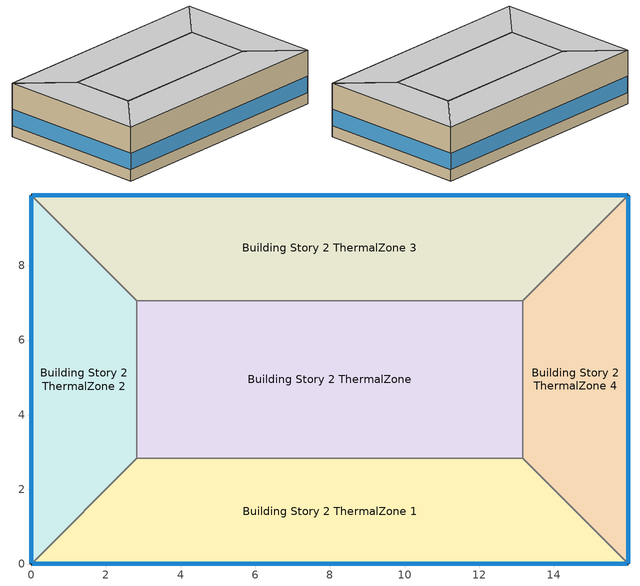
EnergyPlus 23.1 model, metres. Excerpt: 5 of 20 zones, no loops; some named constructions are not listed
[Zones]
Building Story 2 ThermalZone
 floor adiabatic (Typical Interior Floor): 13.16,2.83 2.83,2.83 2.83,7.06 13.16,7.06 z3.6
 wall adiabatic (Typical Interior Wall): 2.83,2.83 13.16,2.83 13.16,7.06 2.83,7.06 2.83,2.83 z3.6:7.2
 ceiling adiabatic (Typical Interior Ceiling): 13.16,7.06 2.83,7.06 2.83,2.83 13.16,2.83 z7.2
Building Story 2 ThermalZone 1
 floor adiabatic (Typical Interior Ceiling): 15.99,0 0,0 2.83,2.83 13.16,2.83 z3.6
 wall outside (Typical Insulated Steel Framed Exterior Wall R-12.99): 0,0 15.99,0 z3.6:7.2
 wall adiabatic (Typical Interior Wall): 15.99,0 13.16,2.83 2.83,2.83 0,0 z3.6:7.2
 window (U 0.55 SHGC 0.25): 0.03,0 15.97,0 z4.36:5.45
 ceiling adiabatic (Typical Interior Ceiling): 13.16,2.83 2.83,2.83 0,0 15.99,0 z7.2
Building Story 2 ThermalZone 2
 floor adiabatic (Typical Interior Ceiling): 0,0 0,9.88 2.83,7.06 2.83,2.83 z3.6
 wall outside (Typical Insulated Steel Framed Exterior Wall R-12.99): 0,9.88 0,0 z3.6:7.2
 wall adiabatic (Typical Interior Wall): 0,0 2.83,2.83 2.83,7.06 0,9.88 z3.6:7.2
 window (U 0.55 SHGC 0.25): 0,9.86 0,0.03 z4.36:5.45
 ceiling adiabatic (Typical Interior Ceiling): 2.83,2.83 2.83,7.06 0,9.88 0,0 z7.2
Building Story 2 ThermalZone 3
 floor adiabatic (Typical Interior Ceiling): 0,9.88 15.99,9.88 13.16,7.06 2.83,7.06 z3.6
 wall outside (Typical Insulated Steel Framed Exterior Wall R-12.99): 15.99,9.88 0,9.88 z3.6:7.2
 wall adiabatic (Typical Interior Wall): 0,9.88 2.83,7.06 13.16,7.06 15.99,9.88 z3.6:7.2
 window (U 0.55 SHGC 0.25): 15.97,9.88 0.03,9.88 z4.36:5.45
 ceiling adiabatic (Typical Interior Ceiling): 2.83,7.06 13.16,7.06 15.99,9.88 0,9.88 z7.2
Building Story 2 ThermalZone 4
 floor adiabatic (Typical Interior Ceiling): 15.99,9.88 15.99,0 13.16,2.83 13.16,7.06 z3.6
 wall outside (Typical Insulated Steel Framed Exterior Wall R-12.99): 15.99,0 15.99,9.88 z3.6:7.2
 wall adiabatic (Typical Interior Wall): 15.99,9.88 13.16,7.06 13.16,2.83 15.99,0 z3.6:7.2
 window (U 0.55 SHGC 0.25): 15.99,0.03 15.99,9.86 z4.36:5.45
 ceiling adiabatic (Typical Interior Ceiling): 13.16,7.06 13.16,2.83 15.99,0 15.99,9.88 z7.2
[Schedule:Day:Interval]
SchoolSecondary BLDG_LIGHT_SCH_2013 Wkdy Day; SchoolSecondary BLDG_LIGHT_SCH_2013 Wkdy Day 2; SchoolSecondary BLDG_LIGHT_MECHANICAL_SCH_2013 Wkdy Day; SchoolSecondary BLDG_LIGHT_MECHANICAL_SCH_2013 Wkdy Day 2: No, 07:00, 0.1773, 21:00, 0.9, 24:00, 0.1773
SchoolSecondary BLDG_LIGHT_SCH_2013 Wknd Day; SchoolSecondary BLDG_LIGHT_SCH_2013 Wknd Day 1; SchoolSecondary BLDG_LIGHT_SCH_2013 Default; SchoolSecondary BLDG_LIGHT_CLASSROOM_SCH_2013 Wknd Day; SchoolSecondary BLDG_LIGHT_CLASSROOM_SCH_2013 Wknd Day 1; SchoolSecondary BLDG_LIGHT_CLASSROOM_SCH_2013 Default; SchoolSecondary BLDG_LIGHT_GYM_SCH_2013 Wknd Day; SchoolSecondary BLDG_LIGHT_GYM_SCH_2013 Wknd Day 1; SchoolSecondary BLDG_LIGHT_GYM_SCH_2013 Default; SchoolSecondary BLDG_LIGHT_LIBRARY_SCH_2013 Wknd Day; SchoolSecondary BLDG_LIGHT_LIBRARY_SCH_2013 Wknd Day 1; SchoolSecondary BLDG_LIGHT_LIBRARY_SCH_2013 Default; SchoolSecondary BLDG_LIGHT_LOBBYFLR1_SCH_2013 Wknd Day; SchoolSecondary BLDG_LIGHT_LOBBYFLR1_SCH_2013 Wknd Day 1; SchoolSecondary BLDG_LIGHT_LOBBYFLR1_SCH_2013 Default; SchoolSecondary BLDG_LIGHT_MECHANICAL_SCH_2013 Wknd Day; SchoolSecondary BLDG_LIGHT_MECHANICAL_SCH_2013 Wknd Day 1; SchoolSecondary BLDG_LIGHT_MECHANICAL_SCH_2013 Default; SchoolSecondary BLDG_LIGHT_OFFICE_SCH_2013 Wknd Day; SchoolSecondary BLDG_LIGHT_OFFICE_SCH_2013 Wknd Day 1; SchoolSecondary BLDG_LIGHT_OFFICE_SCH_2013 Default; SchoolSecondary BLDG_LIGHT_BATH_SCH_2013 Wknd Day; SchoolSecondary BLDG_LIGHT_BATH_SCH_2013 Wknd Day 1; SchoolSecondary BLDG_LIGHT_BATH_SCH_2013 Default; SchoolSecondary BLDG_LIGHT_CORRIDOR_SCH_2013 Wknd Day; SchoolSecondary BLDG_LIGHT_CORRIDOR_SCH_2013 Wknd Day 1; SchoolSecondary BLDG_LIGHT_CORRIDOR_SCH_2013 Default: No, 24:00, 0.1773
SchoolSecondary BLDG_LIGHT_SCH_2013 Wkdy Day 1; SchoolSecondary BLDG_LIGHT_MECHANICAL_SCH_2013 Wkdy Day 1: No, 08:00, 0.1773, 20:00, 0.5, 24:00, 0.1773
SchoolSecondary BLDG_LIGHT_SCH_2013 Summer Design Day; SchoolSecondary BLDG_LIGHT_CLASSROOM_SCH_2013 Summer Design Day; SchoolSecondary BLDG_LIGHT_GYM_SCH_2013 Summer Design Day; SchoolSecondary BLDG_LIGHT_LIBRARY_SCH_2013 Summer Design Day; SchoolSecondary BLDG_LIGHT_LOBBYFLR1_SCH_2013 Summer Design Day; SchoolSecondary BLDG_LIGHT_MECHANICAL_SCH_2013 Summer Design Day; SchoolSecondary BLDG_LIGHT_OFFICE_SCH_2013 Summer Design Day; SchoolSecondary BLDG_LIGHT_BATH_SCH_2013 Summer Design Day; Clothing Schedule Default Winter Clothes; 19 space(s) Occ Sch Summer Design Day 3; 19 space(s) Occ Sch Winter Design Day 3; 19 space(s) Occ Sch Summer Design Day 1; 19 space(s) Occ Sch Winter Design Day 1; 19 space(s) Occ Sch Summer Design Day 2; 19 space(s) Occ Sch Winter Design Day 2; SchoolSecondary BLDG_LIGHT_CORRIDOR_SCH_2013 Summer Design Day; OfficeMedium BLDG_LIGHT_SCH_2013 Summer Design Day; OfficeMedium BLDG_EQUIP_SCH_2013 Summer Design Day: No, 24:00, 1
SchoolSecondary BLDG_LIGHT_SCH_2013 Winter Design Day; SchoolSecondary BLDG_LIGHT_CLASSROOM_SCH_2013 Winter Design Day; SchoolSecondary BLDG_LIGHT_GYM_SCH_2013 Winter Design Day; SchoolSecondary BLDG_LIGHT_LIBRARY_SCH_2013 Winter Design Day; SchoolSecondary BLDG_LIGHT_LOBBYFLR1_SCH_2013 Winter Design Day; SchoolSecondary BLDG_LIGHT_MECHANICAL_SCH_2013 Winter Design Day; SchoolSecondary BLDG_LIGHT_OFFICE_SCH_2013 Winter Design Day; SchoolSecondary BLDG_LIGHT_BATH_SCH_2013 Winter Design Day; SchoolSecondary BLDG_OCC_SCH_Auditorium Wknd Day; SchoolSecondary BLDG_OCC_SCH_Auditorium Wknd Day 1; SchoolSecondary BLDG_OCC_SCH_Auditorium Default; SchoolSecondary BLDG_OCC_SCH_Auditorium Winter Design Day; Work Efficiency Schedule Default; SchoolSecondary BLDG_OCC_SCH_Cafeteria Wknd Day; SchoolSecondary BLDG_OCC_SCH_Cafeteria Wknd Day 1; SchoolSecondary BLDG_OCC_SCH_Cafeteria Default; SchoolSecondary BLDG_OCC_SCH_Cafeteria Winter Design Day; SchoolSecondary BLDG_OCC_SCH_Extend Wknd Day; SchoolSecondary BLDG_OCC_SCH_Extend Wknd Day 1; SchoolSecondary BLDG_OCC_SCH_Extend Default; SchoolSecondary BLDG_OCC_SCH_Extend Winter Design Day; SchoolSecondary BLDG_OCC_SCH_Gym Wknd Day; SchoolSecondary BLDG_OCC_SCH_Gym Wknd Day 1; SchoolSecondary BLDG_OCC_SCH_Gym Default; SchoolSecondary BLDG_OCC_SCH_Gym Winter Design Day; SchoolSecondary BLDG_OCC_SCH Wknd Day; SchoolSecondary BLDG_OCC_SCH Wknd Day 1; SchoolSecondary BLDG_OCC_SCH Default; SchoolSecondary BLDG_OCC_SCH Winter Design Day; SchoolSecondary BLDG_OCC_SCH_Offices Wknd Day; SchoolSecondary BLDG_OCC_SCH_Offices Wknd Day 1; SchoolSecondary BLDG_OCC_SCH_Offices Default; SchoolSecondary BLDG_OCC_SCH_Offices Winter Design Day; SchoolSecondary BLDG_LIGHT_CORRIDOR_SCH_2013 Winter Design Day; Schedule Day 5; OfficeMedium BLDG_LIGHT_SCH_2013 Winter Design Day; OfficeMedium BLDG_OCC_SCH Winter Design Day; Schedule Day 8; OfficeMedium BLDG_EQUIP_SCH_2013 Winter Design Day: No, 24:00, 0
SchoolSecondary BLDG_LIGHT_CLASSROOM_SCH_2013 Wkdy Day; SchoolSecondary BLDG_LIGHT_CLASSROOM_SCH_2013 Wkdy Day 2: No, 07:00, 0.1773, 08:00, 0.9, 21:00, 0.598291, 24:00, 0.1773
SchoolSecondary BLDG_LIGHT_CLASSROOM_SCH_2013 Wkdy Day 1: No, 08:00, 0.1773, 20:00, 0.332384, 21:00, 0.117863, 24:00, 0.1773
SchoolSecondary BLDG_LIGHT_GYM_SCH_2013 Wkdy Day; SchoolSecondary BLDG_LIGHT_GYM_SCH_2013 Wkdy Day 2: No, 07:00, 0.1773, 08:00, 0.9, 21:00, 0.88182, 24:00, 0.1773
SchoolSecondary BLDG_LIGHT_GYM_SCH_2013 Wkdy Day 1: No, 08:00, 0.1773, 20:00, 0.4899, 21:00, 0.173719, 24:00, 0.1773
SchoolSecondary BLDG_LIGHT_LIBRARY_SCH_2013 Wkdy Day; SchoolSecondary BLDG_LIGHT_LIBRARY_SCH_2013 Wkdy Day 2: No, 07:00, 0.1773, 08:00, 0.9, 21:00, 0.8325, 24:00, 0.1773
SchoolSecondary BLDG_LIGHT_LIBRARY_SCH_2013 Wkdy Day 1: No, 08:00, 0.1773, 20:00, 0.4625, 21:00, 0.164002, 24:00, 0.1773
SchoolSecondary BLDG_LIGHT_LOBBYFLR1_SCH_2013 Wkdy Day; SchoolSecondary BLDG_LIGHT_LOBBYFLR1_SCH_2013 Wkdy Day 2: No, 07:00, 0.1773, 08:00, 0.9, 21:00, 0.855, 24:00, 0.1773
SchoolSecondary BLDG_LIGHT_LOBBYFLR1_SCH_2013 Wkdy Day 1: No, 08:00, 0.1773, 20:00, 0.475, 21:00, 0.168435, 24:00, 0.1773
SchoolSecondary BLDG_LIGHT_OFFICE_SCH_2013 Wkdy Day; SchoolSecondary BLDG_LIGHT_OFFICE_SCH_2013 Wkdy Day 2: No, 07:00, 0.1773, 08:00, 0.9, 21:00, 0.747958, 24:00, 0.1773
SchoolSecondary BLDG_LIGHT_OFFICE_SCH_2013 Wkdy Day 1: No, 08:00, 0.1773, 20:00, 0.415533, 21:00, 0.147348, 24:00, 0.1773
SchoolSecondary BLDG_LIGHT_BATH_SCH_2013 Wkdy Day; SchoolSecondary BLDG_LIGHT_BATH_SCH_2013 Wkdy Day 2: No, 07:00, 0.1773, 08:00, 0.9, 21:00, 0.594, 24:00, 0.1773
SchoolSecondary BLDG_LIGHT_BATH_SCH_2013 Wkdy Day 1: No, 08:00, 0.1773, 20:00, 0.33, 21:00, 0.117018, 24:00, 0.1773
SchoolSecondary BLDG_OCC_SCH_Auditorium Wkdy|SmrDsn Day; SchoolSecondary BLDG_OCC_SCH_Auditorium Wkdy|SmrDsn Day 2; SchoolSecondary BLDG_OCC_SCH_Auditorium Summer Design Day: No, 08:00, 0, 15:00, 0.25, 20:00, 0.95, 24:00, 0
SchoolSecondary BLDG_OCC_SCH_Auditorium Wkdy|SmrDsn Day 1: No, 08:00, 0, 17:00, 0.15, 19:00, 0.35, 24:00, 0
SchoolSecondary ACTIVITY_SCH Default; SchoolSecondary ACTIVITY_SCH Summer Design Day; SchoolSecondary ACTIVITY_SCH Winter Design Day; OfficeMedium ACTIVITY_SCH Default; OfficeMedium ACTIVITY_SCH Summer Design Day; OfficeMedium ACTIVITY_SCH Winter Design Day: No, 24:00, 120
Air Velocity Schedule Default: No, 24:00, 0.2
SchoolSecondary BLDG_OCC_SCH_Cafeteria Wkdy|SmrDsn Day; SchoolSecondary BLDG_OCC_SCH_Cafeteria Wkdy|SmrDsn Day 2; SchoolSecondary BLDG_OCC_SCH_Cafeteria Summer Design Day: No, 09:00, 0, 15:00, 0.95, 20:00, 0.35, 24:00, 0
SchoolSecondary BLDG_OCC_SCH_Cafeteria Wkdy|SmrDsn Day 1: No, 09:00, 0, 17:00, 0.15, 19:00, 0.35, 24:00, 0
SchoolSecondary BLDG_OCC_SCH_Extend Wkdy|SmrDsn Day; SchoolSecondary BLDG_OCC_SCH_Extend Wkdy|SmrDsn Day 2; SchoolSecondary BLDG_OCC_SCH_Extend Summer Design Day: No, 08:00, 0, 21:00, 0.95, 24:00, 0
SchoolSecondary BLDG_OCC_SCH_Extend Wkdy|SmrDsn Day 1: No, 08:00, 0, 21:00, 0.5, 24:00, 0
SchoolSecondary BLDG_OCC_SCH_Gym Wkdy|SmrDsn Day; SchoolSecondary BLDG_OCC_SCH_Gym Wkdy|SmrDsn Day 2; SchoolSecondary BLDG_OCC_SCH_Gym Summer Design Day: No, 08:00, 0, 16:00, 0.35, 21:00, 0.95, 24:00, 0
SchoolSecondary BLDG_OCC_SCH_Gym Wkdy|SmrDsn Day 1: No, 08:00, 0, 21:00, 0.35, 24:00, 0
SchoolSecondary BLDG_OCC_SCH Wkdy|SmrDsn Day; SchoolSecondary BLDG_OCC_SCH Wkdy|SmrDsn Day 2; SchoolSecondary BLDG_OCC_SCH Summer Design Day: No, 08:00, 0, 16:00, 0.95, 21:00, 0.15, 24:00, 0
SchoolSecondary BLDG_OCC_SCH Wkdy|SmrDsn Day 1: No, 08:00, 0, 21:00, 0.15, 24:00, 0
SchoolSecondary BLDG_OCC_SCH_Offices Wkdy|SmrDsn Day; SchoolSecondary BLDG_OCC_SCH_Offices Wkdy|SmrDsn Day 2; SchoolSecondary BLDG_OCC_SCH_Offices Summer Design Day: No, 08:00, 0, 17:00, 0.95, 21:00, 0.15, 24:00, 0
SchoolSecondary BLDG_OCC_SCH_Offices Wkdy|SmrDsn Day 1: No, 08:00, 0, 17:00, 0.5, 21:00, 0.15, 24:00, 0
19 space(s) Occ Sch Thursday 19; 19 space(s) Occ Sch Friday 19; 19 space(s) Occ Sch Default 3; 19 space(s) Occ Sch Tuesday 19; 19 space(s) Occ Sch Wednesday 19; 19 space(s) Occ Sch Tuesday 18; 19 space(s) Occ Sch Wednesday 18; 19 space(s) Occ Sch Thursday 18; 19 space(s) Occ Sch Friday 18; 19 space(s) Occ Sch Monday 16; 19 space(s) Occ Sch Tuesday 16; 19 space(s) Occ Sch Wednesday 16; 19 space(s) Occ Sch Thursday 16; 19 space(s) Occ Sch Friday 16; 19 space(s) Occ Sch Monday 14; 19 space(s) Occ Sch Wednesday 15; 19 space(s) Occ Sch Thursday 15; 19 space(s) Occ Sch Friday 15; 19 space(s) Occ Sch Monday 13; 19 space(s) Occ Sch Tuesday 15; 19 space(s) Occ Sch Thursday 14; 19 space(s) Occ Sch Friday 14; 19 space(s) Occ Sch Default 2; 19 space(s) Occ Sch Tuesday 14; 19 space(s) Occ Sch Wednesday 14; 19 space(s) Occ Sch Tuesday 13; 19 space(s) Occ Sch Wednesday 13; 19 space(s) Occ Sch Thursday 13; 19 space(s) Occ Sch Friday 13; 19 space(s) Occ Sch Monday 12; 19 space(s) Occ Sch Tuesday 11; 19 space(s) Occ Sch Wednesday 11; 19 space(s) Occ Sch Thursday 11; 19 space(s) Occ Sch Friday 11; 19 space(s) Occ Sch Monday 10; 19 space(s) Occ Sch Wednesday 10; 19 space(s) Occ Sch Thursday 10; 19 space(s) Occ Sch Friday 10; 19 space(s) Occ Sch Monday 9; 19 space(s) Occ Sch Tuesday 10: No, 05:00, 0, 06:00, 1, 07:00, 1, 08:00, 1, 09:00, 1, 11:00, 0, 13:00, 1, 14:00, 0, 15:00, 1, 16:00, 1, 17:00, 1, 18:00, 1, 19:00, 0, 20:00, 1, 21:00, 1, 22:00, 1, 24:00, 0
19 space(s) Occ Sch Saturday 3; 19 space(s) Occ Sch Saturday 2: No, 05:00, 0, 06:00, 1, 07:00, 0, 08:00, 1, 11:00, 0, 12:00, 1, 16:00, 0, 17:00, 1, 18:00, 0, 19:00, 1, 24:00, 0
19 space(s) Occ Sch Sunday 3; 19 space(s) Occ Sch Sunday 2: No, 05:00, 0, 06:00, 1, 17:00, 0, 18:00, 1, 24:00, 0
19 space(s) Occ Sch Wednesday 17; 19 space(s) Occ Sch Thursday 17; 19 space(s) Occ Sch Friday 17; 19 space(s) Occ Sch Monday 15; 19 space(s) Occ Sch Tuesday 17; 19 space(s) Occ Sch Wednesday 12; 19 space(s) Occ Sch Thursday 12; 19 space(s) Occ Sch Friday 12; 19 space(s) Occ Sch Monday 11; 19 space(s) Occ Sch Tuesday 12: No, 05:00, 0, 06:00, 1, 07:00, 1, 08:00, 1, 09:00, 1, 11:00, 0, 13:00, 1, 16:00, 0, 17:00, 1, 18:00, 1, 19:00, 1, 20:00, 0, 21:00, 1, 22:00, 1, 24:00, 0
19 space(s) Occ Sch Thursday 9; 19 space(s) Occ Sch Friday 9; 19 space(s) Occ Sch Default 1; 19 space(s) Occ Sch Tuesday 9; 19 space(s) Occ Sch Wednesday 9; 19 space(s) Occ Sch Wednesday 5; 19 space(s) Occ Sch Thursday 5; 19 space(s) Occ Sch Friday 5; 19 space(s) Occ Sch Monday 5; 19 space(s) Occ Sch Tuesday 5: No, 05:00, 0, 06:00, 0.00136476, 07:00, 0.00150124, 08:00, 0.0790197, 09:00, 0.0128288, 11:00, 0, 13:00, 0.00641438, 14:00, 0, 15:00, 0.01433, 16:00, 0.0255211, 17:00, 0.0100992, 18:00, 0.002866, 19:00, 0, 20:00, 0.0350744, 21:00, 0.0341191, 22:00, 0.000682381, 24:00, 0
19 space(s) Occ Sch Saturday 1: No, 05:00, 0, 06:00, 0.00136476, 07:00, 0, 08:00, 0.002866, 11:00, 0, 12:00, 0.002866, 16:00, 0, 17:00, 0.000682381, 18:00, 0, 19:00, 0.000682381, 24:00, 0
19 space(s) Occ Sch Sunday 1: No, 05:00, 0, 06:00, 0.000682381, 17:00, 0, 18:00, 0.000682381, 24:00, 0
19 space(s) Occ Sch Tuesday 8; 19 space(s) Occ Sch Wednesday 8; 19 space(s) Occ Sch Thursday 8; 19 space(s) Occ Sch Friday 8; 19 space(s) Occ Sch Monday 8; 19 space(s) Occ Sch Tuesday 6; 19 space(s) Occ Sch Wednesday 6; 19 space(s) Occ Sch Thursday 6; 19 space(s) Occ Sch Friday 6; 19 space(s) Occ Sch Monday 6: No, 05:00, 0, 06:00, 0.00136476, 07:00, 0.00150124, 08:00, 0.0409429, 09:00, 0.0128288, 11:00, 0, 13:00, 0.00641438, 14:00, 0, 15:00, 0.01433, 16:00, 0.0125558, 17:00, 0.0100992, 18:00, 0.002866, 19:00, 0, 20:00, 0.0350744, 21:00, 0.0341191, 22:00, 0.000682381, 24:00, 0
19 space(s) Occ Sch Wednesday 7; 19 space(s) Occ Sch Thursday 7; 19 space(s) Occ Sch Friday 7; 19 space(s) Occ Sch Monday 7; 19 space(s) Occ Sch Tuesday 7: No, 05:00, 0, 06:00, 0.00136476, 07:00, 0.00150124, 08:00, 0.0339826, 09:00, 0.00204714, 11:00, 0, 13:00, 0.00641438, 16:00, 0, 17:00, 0.000545905, 18:00, 0.00272953, 19:00, 0.0159677, 20:00, 0, 21:00, 0.0182878, 22:00, 0.000682381, 24:00, 0
SchoolSecondary BLDG_EQUIP_SCH_2013 Wkdy Day; SchoolSecondary BLDG_EQUIP_SCH_2013 Wkdy Day 2: No, 08:00, 0.295624, 17:00, 0.90367, 21:00, 0.332931, 24:00, 0.295624
SchoolSecondary BLDG_EQUIP_SCH_2013 Default|Wknd Day; SchoolSecondary BLDG_EQUIP_SCH_2013 Default|Wknd Day 2; SchoolSecondary BLDG_EQUIP_SCH_2013 Default: No, 24:00, 0.295624
SchoolSecondary BLDG_EQUIP_SCH_2013 Wkdy Day 1: No, 08:00, 0.21116, 17:00, 0.475616, 21:00, 0.237808, 24:00, 0.21116
SchoolSecondary BLDG_EQUIP_SCH_2013 Default|Wknd Day 1: No, 24:00, 0.21116
SchoolSecondary BLDG_EQUIP_SCH_2013 Summer Design Day: No, 08:00, 0.35, 17:00, 0.95, 24:00, 0.35
SchoolSecondary BLDG_EQUIP_SCH_2013 Winter Design Day 2: No, 24:00, 0.35
SchoolSecondary KITCHEN_ELEC_EQUIP_SCH Wkdy Day; SchoolSecondary KITCHEN_ELEC_EQUIP_SCH Wkdy Day 1; SchoolSecondary KITCHEN_ELEC_EQUIP_SCH Wkdy Day 2; SchoolSecondary KITCHEN_ELEC_EQUIP_SCH Summer Design Day: No, 08:00, 0.1, 10:00, 0.15, 13:00, 0.25, 15:00, 0.15, 24:00, 0.1
SchoolSecondary KITCHEN_ELEC_EQUIP_SCH Wknd Day; SchoolSecondary KITCHEN_ELEC_EQUIP_SCH Wknd Day 1; SchoolSecondary KITCHEN_ELEC_EQUIP_SCH Default; SchoolSecondary KITCHEN_ELEC_EQUIP_SCH Winter Design Day: No, 24:00, 0.1
SchoolSecondary KITCHEN_GAS_EQUIP_SCH Wkdy|SmrDsn Day; SchoolSecondary KITCHEN_GAS_EQUIP_SCH Wkdy|SmrDsn Day 1; SchoolSecondary KITCHEN_GAS_EQUIP_SCH Wkdy|SmrDsn Day 2; SchoolSecondary KITCHEN_GAS_EQUIP_SCH Summer Design Day: No, 08:00, 0.02, 10:00, 0.15, 13:00, 0.2, 15:00, 0.1, 24:00, 0.02
SchoolSecondary KITCHEN_GAS_EQUIP_SCH Wknd Day; SchoolSecondary KITCHEN_GAS_EQUIP_SCH Wknd Day 1; SchoolSecondary KITCHEN_GAS_EQUIP_SCH Default; SchoolSecondary KITCHEN_GAS_EQUIP_SCH Winter Design Day: No, 24:00, 0.02
SchoolSecondary BLDG_LIGHT_CORRIDOR_SCH_2013 Wkdy Day; SchoolSecondary BLDG_LIGHT_CORRIDOR_SCH_2013 Wkdy Day 2: No, 07:00, 0.1773, 08:00, 0.9, 21:00, 0.551772, 24:00, 0.1773
SchoolSecondary BLDG_LIGHT_CORRIDOR_SCH_2013 Wkdy Day 1: No, 08:00, 0.1773, 20:00, 0.30654, 21:00, 0.108699, 24:00, 0.1773
OfficeMedium BLDG_LIGHT_SCH_2013 Wkdy Day: No, 05:00, 0.05, 06:00, 0.1, 07:00, 0.0862326, 08:00, 0.258698, 17:00, 0.776093, 18:00, 0.431163, 20:00, 0.258698, 22:00, 0.172465, 23:00, 0.0862326, 24:00, 0.0431163
OfficeMedium BLDG_LIGHT_SCH_2013 Sat Day: No, 06:00, 0.05, 08:00, 0.0862326, 12:00, 0.258698, 17:00, 0.129349, 19:00, 0.0431163, 24:00, 0.05
OfficeMedium BLDG_LIGHT_SCH_2013 Sun Day: No, 06:00, 0.05, 18:00, 0.0431163, 24:00, 0.05
OfficeMedium BLDG_OCC_SCH Wkdy Day: No, 06:00, 0, 07:00, 0.1, 08:00, 0.2, 12:00, 0.95, 13:00, 0.5, 17:00, 0.95, 18:00, 0.3, 22:00, 0.1, 24:00, 0.05
OfficeMedium BLDG_OCC_SCH Sat Day: No, 06:00, 0, 08:00, 0.1, 12:00, 0.3, 17:00, 0.1, 19:00, 0.05, 24:00, 0
OfficeMedium BLDG_OCC_SCH Default: No, 06:00, 0, 18:00, 0.05, 24:00, 0
OfficeMedium BLDG_OCC_SCH Summer Design Day: No, 06:00, 0, 22:00, 1, 24:00, 0.05
OfficeMedium BLDG_EQUIP_SCH_2013 Wkdy Day: No, 06:00, 0.307674, 08:00, 0.381235, 12:00, 0.857778, 13:00, 0.76247, 17:00, 0.857778, 18:00, 0.476543, 24:00, 0.381235
OfficeMedium BLDG_EQUIP_SCH_2013 Sat Day: No, 06:00, 0.230755, 08:00, 0.381235, 12:00, 0.476543, 17:00, 0.33358, 19:00, 0.285926, 24:00, 0.230755
OfficeMedium BLDG_EQUIP_SCH_2013 Sun Day: No, 06:00, 0.230755, 18:00, 0.288107, 24:00, 0.230755
Schedule Day 80: No, 06:00, 0, 24:00, 1
Schedule Day 81: No, 06:00, 0.7, 24:00, 1
[Schedule:Week:Daily]
SchoolSecondary BLDG_LIGHT_SCH_2013 Week Rule - Jan1-Jan3: SchoolSecondary BLDG_LIGHT_SCH_2013 Wkdy Day, SchoolSecondary BLDG_LIGHT_SCH_2013 Wkdy Day, SchoolSecondary BLDG_LIGHT_SCH_2013 Wkdy Day, SchoolSecondary BLDG_LIGHT_SCH_2013 Wkdy Day, SchoolSecondary BLDG_LIGHT_SCH_2013 Wkdy Day, SchoolSecondary BLDG_LIGHT_SCH_2013 Wkdy Day, SchoolSecondary BLDG_LIGHT_SCH_2013 Wknd Day, SchoolSecondary BLDG_LIGHT_SCH_2013 Default, SchoolSecondary BLDG_LIGHT_SCH_2013 Summer Design Day, SchoolSecondary BLDG_LIGHT_SCH_2013 Winter Design Day, SchoolSecondary BLDG_LIGHT_SCH_2013 Default, SchoolSecondary BLDG_LIGHT_SCH_2013 Default
SchoolSecondary BLDG_LIGHT_SCH_2013 Week Rule - Jan4-Jun27: SchoolSecondary BLDG_LIGHT_SCH_2013 Wknd Day, SchoolSecondary BLDG_LIGHT_SCH_2013 Wkdy Day, SchoolSecondary BLDG_LIGHT_SCH_2013 Wkdy Day, SchoolSecondary BLDG_LIGHT_SCH_2013 Wkdy Day, SchoolSecondary BLDG_LIGHT_SCH_2013 Wkdy Day, SchoolSecondary BLDG_LIGHT_SCH_2013 Wkdy Day, SchoolSecondary BLDG_LIGHT_SCH_2013 Wknd Day, SchoolSecondary BLDG_LIGHT_SCH_2013 Default, SchoolSecondary BLDG_LIGHT_SCH_2013 Summer Design Day, SchoolSecondary BLDG_LIGHT_SCH_2013 Winter Design Day, SchoolSecondary BLDG_LIGHT_SCH_2013 Default, SchoolSecondary BLDG_LIGHT_SCH_2013 Default
SchoolSecondary BLDG_LIGHT_SCH_2013 Week Rule - Jun28-Jul4: SchoolSecondary BLDG_LIGHT_SCH_2013 Wknd Day, SchoolSecondary BLDG_LIGHT_SCH_2013 Wkdy Day, SchoolSecondary BLDG_LIGHT_SCH_2013 Wkdy Day, SchoolSecondary BLDG_LIGHT_SCH_2013 Wkdy Day 1, SchoolSecondary BLDG_LIGHT_SCH_2013 Wkdy Day 1, SchoolSecondary BLDG_LIGHT_SCH_2013 Wkdy Day 1, SchoolSecondary BLDG_LIGHT_SCH_2013 Wknd Day 1, SchoolSecondary BLDG_LIGHT_SCH_2013 Default, SchoolSecondary BLDG_LIGHT_SCH_2013 Summer Design Day, SchoolSecondary BLDG_LIGHT_SCH_2013 Winter Design Day, SchoolSecondary BLDG_LIGHT_SCH_2013 Default, SchoolSecondary BLDG_LIGHT_SCH_2013 Default
SchoolSecondary BLDG_LIGHT_SCH_2013 Week Rule - Jul5-Aug29: SchoolSecondary BLDG_LIGHT_SCH_2013 Wknd Day 1, SchoolSecondary BLDG_LIGHT_SCH_2013 Wkdy Day 1, SchoolSecondary BLDG_LIGHT_SCH_2013 Wkdy Day 1, SchoolSecondary BLDG_LIGHT_SCH_2013 Wkdy Day 1, SchoolSecondary BLDG_LIGHT_SCH_2013 Wkdy Day 1, SchoolSecondary BLDG_LIGHT_SCH_2013 Wkdy Day 1, SchoolSecondary BLDG_LIGHT_SCH_2013 Wknd Day 1, SchoolSecondary BLDG_LIGHT_SCH_2013 Default, SchoolSecondary BLDG_LIGHT_SCH_2013 Summer Design Day, SchoolSecondary BLDG_LIGHT_SCH_2013 Winter Design Day, SchoolSecondary BLDG_LIGHT_SCH_2013 Default, SchoolSecondary BLDG_LIGHT_SCH_2013 Default
SchoolSecondary BLDG_LIGHT_SCH_2013 Week Rule - Aug30-Sep5: SchoolSecondary BLDG_LIGHT_SCH_2013 Wknd Day 1, SchoolSecondary BLDG_LIGHT_SCH_2013 Wkdy Day 1, SchoolSecondary BLDG_LIGHT_SCH_2013 Wkdy Day 2, SchoolSecondary BLDG_LIGHT_SCH_2013 Wkdy Day 2, SchoolSecondary BLDG_LIGHT_SCH_2013 Wkdy Day 2, SchoolSecondary BLDG_LIGHT_SCH_2013 Wkdy Day 2, SchoolSecondary BLDG_LIGHT_SCH_2013 Default, SchoolSecondary BLDG_LIGHT_SCH_2013 Default, SchoolSecondary BLDG_LIGHT_SCH_2013 Summer Design Day, SchoolSecondary BLDG_LIGHT_SCH_2013 Winter Design Day, SchoolSecondary BLDG_LIGHT_SCH_2013 Default, SchoolSecondary BLDG_LIGHT_SCH_2013 Default
SchoolSecondary BLDG_LIGHT_SCH_2013 Week Rule - Sep6-Dec31: SchoolSecondary BLDG_LIGHT_SCH_2013 Default, SchoolSecondary BLDG_LIGHT_SCH_2013 Wkdy Day 2, SchoolSecondary BLDG_LIGHT_SCH_2013 Wkdy Day 2, SchoolSecondary BLDG_LIGHT_SCH_2013 Wkdy Day 2, SchoolSecondary BLDG_LIGHT_SCH_2013 Wkdy Day 2, SchoolSecondary BLDG_LIGHT_SCH_2013 Wkdy Day 2, SchoolSecondary BLDG_LIGHT_SCH_2013 Default, SchoolSecondary BLDG_LIGHT_SCH_2013 Default, SchoolSecondary BLDG_LIGHT_SCH_2013 Summer Design Day, SchoolSecondary BLDG_LIGHT_SCH_2013 Winter Design Day, SchoolSecondary BLDG_LIGHT_SCH_2013 Default, SchoolSecondary BLDG_LIGHT_SCH_2013 Default
SchoolSecondary BLDG_LIGHT_CLASSROOM_SCH_2013 Week Rule - Jan1-Jan3: SchoolSecondary BLDG_LIGHT_CLASSROOM_SCH_2013 Wkdy Day, SchoolSecondary BLDG_LIGHT_CLASSROOM_SCH_2013 Wkdy Day, SchoolSecondary BLDG_LIGHT_CLASSROOM_SCH_2013 Wkdy Day, SchoolSecondary BLDG_LIGHT_CLASSROOM_SCH_2013 Wkdy Day, SchoolSecondary BLDG_LIGHT_CLASSROOM_SCH_2013 Wkdy Day, SchoolSecondary BLDG_LIGHT_CLASSROOM_SCH_2013 Wkdy Day, SchoolSecondary BLDG_LIGHT_CLASSROOM_SCH_2013 Wknd Day, SchoolSecondary BLDG_LIGHT_CLASSROOM_SCH_2013 Default, SchoolSecondary BLDG_LIGHT_CLASSROOM_SCH_2013 Summer Design Day, SchoolSecondary BLDG_LIGHT_CLASSROOM_SCH_2013 Winter Design Day, SchoolSecondary BLDG_LIGHT_CLASSROOM_SCH_2013 Default, SchoolSecondary BLDG_LIGHT_CLASSROOM_SCH_2013 Default
SchoolSecondary BLDG_LIGHT_CLASSROOM_SCH_2013 Week Rule - Jan4-Jun27: SchoolSecondary BLDG_LIGHT_CLASSROOM_SCH_2013 Wknd Day, SchoolSecondary BLDG_LIGHT_CLASSROOM_SCH_2013 Wkdy Day, SchoolSecondary BLDG_LIGHT_CLASSROOM_SCH_2013 Wkdy Day, SchoolSecondary BLDG_LIGHT_CLASSROOM_SCH_2013 Wkdy Day, SchoolSecondary BLDG_LIGHT_CLASSROOM_SCH_2013 Wkdy Day, SchoolSecondary BLDG_LIGHT_CLASSROOM_SCH_2013 Wkdy Day, SchoolSecondary BLDG_LIGHT_CLASSROOM_SCH_2013 Wknd Day, SchoolSecondary BLDG_LIGHT_CLASSROOM_SCH_2013 Default, SchoolSecondary BLDG_LIGHT_CLASSROOM_SCH_2013 Summer Design Day, SchoolSecondary BLDG_LIGHT_CLASSROOM_SCH_2013 Winter Design Day, SchoolSecondary BLDG_LIGHT_CLASSROOM_SCH_2013 Default, SchoolSecondary BLDG_LIGHT_CLASSROOM_SCH_2013 Default
SchoolSecondary BLDG_LIGHT_CLASSROOM_SCH_2013 Week Rule - Jun28-Jul4: SchoolSecondary BLDG_LIGHT_CLASSROOM_SCH_2013 Wknd Day, SchoolSecondary BLDG_LIGHT_CLASSROOM_SCH_2013 Wkdy Day, SchoolSecondary BLDG_LIGHT_CLASSROOM_SCH_2013 Wkdy Day, SchoolSecondary BLDG_LIGHT_CLASSROOM_SCH_2013 Wkdy Day 1, SchoolSecondary BLDG_LIGHT_CLASSROOM_SCH_2013 Wkdy Day 1, SchoolSecondary BLDG_LIGHT_CLASSROOM_SCH_2013 Wkdy Day 1, SchoolSecondary BLDG_LIGHT_CLASSROOM_SCH_2013 Wknd Day 1, SchoolSecondary BLDG_LIGHT_CLASSROOM_SCH_2013 Default, SchoolSecondary BLDG_LIGHT_CLASSROOM_SCH_2013 Summer Design Day, SchoolSecondary BLDG_LIGHT_CLASSROOM_SCH_2013 Winter Design Day, SchoolSecondary BLDG_LIGHT_CLASSROOM_SCH_2013 Default, SchoolSecondary BLDG_LIGHT_CLASSROOM_SCH_2013 Default
SchoolSecondary BLDG_LIGHT_CLASSROOM_SCH_2013 Week Rule - Jul5-Aug29: SchoolSecondary BLDG_LIGHT_CLASSROOM_SCH_2013 Wknd Day 1, SchoolSecondary BLDG_LIGHT_CLASSROOM_SCH_2013 Wkdy Day 1, SchoolSecondary BLDG_LIGHT_CLASSROOM_SCH_2013 Wkdy Day 1, SchoolSecondary BLDG_LIGHT_CLASSROOM_SCH_2013 Wkdy Day 1, SchoolSecondary BLDG_LIGHT_CLASSROOM_SCH_2013 Wkdy Day 1, SchoolSecondary BLDG_LIGHT_CLASSROOM_SCH_2013 Wkdy Day 1, SchoolSecondary BLDG_LIGHT_CLASSROOM_SCH_2013 Wknd Day 1, SchoolSecondary BLDG_LIGHT_CLASSROOM_SCH_2013 Default, SchoolSecondary BLDG_LIGHT_CLASSROOM_SCH_2013 Summer Design Day, SchoolSecondary BLDG_LIGHT_CLASSROOM_SCH_2013 Winter Design Day, SchoolSecondary BLDG_LIGHT_CLASSROOM_SCH_2013 Default, SchoolSecondary BLDG_LIGHT_CLASSROOM_SCH_2013 Default
SchoolSecondary BLDG_LIGHT_CLASSROOM_SCH_2013 Week Rule - Aug30-Sep5: SchoolSecondary BLDG_LIGHT_CLASSROOM_SCH_2013 Wknd Day 1, SchoolSecondary BLDG_LIGHT_CLASSROOM_SCH_2013 Wkdy Day 1, SchoolSecondary BLDG_LIGHT_CLASSROOM_SCH_2013 Wkdy Day 2, SchoolSecondary BLDG_LIGHT_CLASSROOM_SCH_2013 Wkdy Day 2, SchoolSecondary BLDG_LIGHT_CLASSROOM_SCH_2013 Wkdy Day 2, SchoolSecondary BLDG_LIGHT_CLASSROOM_SCH_2013 Wkdy Day 2, SchoolSecondary BLDG_LIGHT_CLASSROOM_SCH_2013 Default, SchoolSecondary BLDG_LIGHT_CLASSROOM_SCH_2013 Default, SchoolSecondary BLDG_LIGHT_CLASSROOM_SCH_2013 Summer Design Day, SchoolSecondary BLDG_LIGHT_CLASSROOM_SCH_2013 Winter Design Day, SchoolSecondary BLDG_LIGHT_CLASSROOM_SCH_2013 Default, SchoolSecondary BLDG_LIGHT_CLASSROOM_SCH_2013 Default
SchoolSecondary BLDG_LIGHT_CLASSROOM_SCH_2013 Week Rule - Sep6-Dec31: SchoolSecondary BLDG_LIGHT_CLASSROOM_SCH_2013 Default, SchoolSecondary BLDG_LIGHT_CLASSROOM_SCH_2013 Wkdy Day 2, SchoolSecondary BLDG_LIGHT_CLASSROOM_SCH_2013 Wkdy Day 2, SchoolSecondary BLDG_LIGHT_CLASSROOM_SCH_2013 Wkdy Day 2, SchoolSecondary BLDG_LIGHT_CLASSROOM_SCH_2013 Wkdy Day 2, SchoolSecondary BLDG_LIGHT_CLASSROOM_SCH_2013 Wkdy Day 2, SchoolSecondary BLDG_LIGHT_CLASSROOM_SCH_2013 Default, SchoolSecondary BLDG_LIGHT_CLASSROOM_SCH_2013 Default, SchoolSecondary BLDG_LIGHT_CLASSROOM_SCH_2013 Summer Design Day, SchoolSecondary BLDG_LIGHT_CLASSROOM_SCH_2013 Winter Design Day, SchoolSecondary BLDG_LIGHT_CLASSROOM_SCH_2013 Default, SchoolSecondary BLDG_LIGHT_CLASSROOM_SCH_2013 Default
SchoolSecondary BLDG_LIGHT_GYM_SCH_2013 Week Rule - Jan1-Jan3: SchoolSecondary BLDG_LIGHT_GYM_SCH_2013 Wkdy Day, SchoolSecondary BLDG_LIGHT_GYM_SCH_2013 Wkdy Day, SchoolSecondary BLDG_LIGHT_GYM_SCH_2013 Wkdy Day, SchoolSecondary BLDG_LIGHT_GYM_SCH_2013 Wkdy Day, SchoolSecondary BLDG_LIGHT_GYM_SCH_2013 Wkdy Day, SchoolSecondary BLDG_LIGHT_GYM_SCH_2013 Wkdy Day, SchoolSecondary BLDG_LIGHT_GYM_SCH_2013 Wknd Day, SchoolSecondary BLDG_LIGHT_GYM_SCH_2013 Default, SchoolSecondary BLDG_LIGHT_GYM_SCH_2013 Summer Design Day, SchoolSecondary BLDG_LIGHT_GYM_SCH_2013 Winter Design Day, SchoolSecondary BLDG_LIGHT_GYM_SCH_2013 Default, SchoolSecondary BLDG_LIGHT_GYM_SCH_2013 Default
SchoolSecondary BLDG_LIGHT_GYM_SCH_2013 Week Rule - Jan4-Jun27: SchoolSecondary BLDG_LIGHT_GYM_SCH_2013 Wknd Day, SchoolSecondary BLDG_LIGHT_GYM_SCH_2013 Wkdy Day, SchoolSecondary BLDG_LIGHT_GYM_SCH_2013 Wkdy Day, SchoolSecondary BLDG_LIGHT_GYM_SCH_2013 Wkdy Day, SchoolSecondary BLDG_LIGHT_GYM_SCH_2013 Wkdy Day, SchoolSecondary BLDG_LIGHT_GYM_SCH_2013 Wkdy Day, SchoolSecondary BLDG_LIGHT_GYM_SCH_2013 Wknd Day, SchoolSecondary BLDG_LIGHT_GYM_SCH_2013 Default, SchoolSecondary BLDG_LIGHT_GYM_SCH_2013 Summer Design Day, SchoolSecondary BLDG_LIGHT_GYM_SCH_2013 Winter Design Day, SchoolSecondary BLDG_LIGHT_GYM_SCH_2013 Default, SchoolSecondary BLDG_LIGHT_GYM_SCH_2013 Default
SchoolSecondary BLDG_LIGHT_GYM_SCH_2013 Week Rule - Jun28-Jul4: SchoolSecondary BLDG_LIGHT_GYM_SCH_2013 Wknd Day, SchoolSecondary BLDG_LIGHT_GYM_SCH_2013 Wkdy Day, SchoolSecondary BLDG_LIGHT_GYM_SCH_2013 Wkdy Day, SchoolSecondary BLDG_LIGHT_GYM_SCH_2013 Wkdy Day 1, SchoolSecondary BLDG_LIGHT_GYM_SCH_2013 Wkdy Day 1, SchoolSecondary BLDG_LIGHT_GYM_SCH_2013 Wkdy Day 1, SchoolSecondary BLDG_LIGHT_GYM_SCH_2013 Wknd Day 1, SchoolSecondary BLDG_LIGHT_GYM_SCH_2013 Default, SchoolSecondary BLDG_LIGHT_GYM_SCH_2013 Summer Design Day, SchoolSecondary BLDG_LIGHT_GYM_SCH_2013 Winter Design Day, SchoolSecondary BLDG_LIGHT_GYM_SCH_2013 Default, SchoolSecondary BLDG_LIGHT_GYM_SCH_2013 Default
SchoolSecondary BLDG_LIGHT_GYM_SCH_2013 Week Rule - Jul5-Aug29: SchoolSecondary BLDG_LIGHT_GYM_SCH_2013 Wknd Day 1, SchoolSecondary BLDG_LIGHT_GYM_SCH_2013 Wkdy Day 1, SchoolSecondary BLDG_LIGHT_GYM_SCH_2013 Wkdy Day 1, SchoolSecondary BLDG_LIGHT_GYM_SCH_2013 Wkdy Day 1, SchoolSecondary BLDG_LIGHT_GYM_SCH_2013 Wkdy Day 1, SchoolSecondary BLDG_LIGHT_GYM_SCH_2013 Wkdy Day 1, SchoolSecondary BLDG_LIGHT_GYM_SCH_2013 Wknd Day 1, SchoolSecondary BLDG_LIGHT_GYM_SCH_2013 Default, SchoolSecondary BLDG_LIGHT_GYM_SCH_2013 Summer Design Day, SchoolSecondary BLDG_LIGHT_GYM_SCH_2013 Winter Design Day, SchoolSecondary BLDG_LIGHT_GYM_SCH_2013 Default, SchoolSecondary BLDG_LIGHT_GYM_SCH_2013 Default
SchoolSecondary BLDG_LIGHT_GYM_SCH_2013 Week Rule - Aug30-Sep5: SchoolSecondary BLDG_LIGHT_GYM_SCH_2013 Wknd Day 1, SchoolSecondary BLDG_LIGHT_GYM_SCH_2013 Wkdy Day 1, SchoolSecondary BLDG_LIGHT_GYM_SCH_2013 Wkdy Day 2, SchoolSecondary BLDG_LIGHT_GYM_SCH_2013 Wkdy Day 2, SchoolSecondary BLDG_LIGHT_GYM_SCH_2013 Wkdy Day 2, SchoolSecondary BLDG_LIGHT_GYM_SCH_2013 Wkdy Day 2, SchoolSecondary BLDG_LIGHT_GYM_SCH_2013 Default, SchoolSecondary BLDG_LIGHT_GYM_SCH_2013 Default, SchoolSecondary BLDG_LIGHT_GYM_SCH_2013 Summer Design Day, SchoolSecondary BLDG_LIGHT_GYM_SCH_2013 Winter Design Day, SchoolSecondary BLDG_LIGHT_GYM_SCH_2013 Default, SchoolSecondary BLDG_LIGHT_GYM_SCH_2013 Default
SchoolSecondary BLDG_LIGHT_GYM_SCH_2013 Week Rule - Sep6-Dec31: SchoolSecondary BLDG_LIGHT_GYM_SCH_2013 Default, SchoolSecondary BLDG_LIGHT_GYM_SCH_2013 Wkdy Day 2, SchoolSecondary BLDG_LIGHT_GYM_SCH_2013 Wkdy Day 2, SchoolSecondary BLDG_LIGHT_GYM_SCH_2013 Wkdy Day 2, SchoolSecondary BLDG_LIGHT_GYM_SCH_2013 Wkdy Day 2, SchoolSecondary BLDG_LIGHT_GYM_SCH_2013 Wkdy Day 2, SchoolSecondary BLDG_LIGHT_GYM_SCH_2013 Default, SchoolSecondary BLDG_LIGHT_GYM_SCH_2013 Default, SchoolSecondary BLDG_LIGHT_GYM_SCH_2013 Summer Design Day, SchoolSecondary BLDG_LIGHT_GYM_SCH_2013 Winter Design Day, SchoolSecondary BLDG_LIGHT_GYM_SCH_2013 Default, SchoolSecondary BLDG_LIGHT_GYM_SCH_2013 Default
SchoolSecondary BLDG_LIGHT_LIBRARY_SCH_2013 Week Rule - Jan1-Jan3: SchoolSecondary BLDG_LIGHT_LIBRARY_SCH_2013 Wkdy Day, SchoolSecondary BLDG_LIGHT_LIBRARY_SCH_2013 Wkdy Day, SchoolSecondary BLDG_LIGHT_LIBRARY_SCH_2013 Wkdy Day, SchoolSecondary BLDG_LIGHT_LIBRARY_SCH_2013 Wkdy Day, SchoolSecondary BLDG_LIGHT_LIBRARY_SCH_2013 Wkdy Day, SchoolSecondary BLDG_LIGHT_LIBRARY_SCH_2013 Wkdy Day, SchoolSecondary BLDG_LIGHT_LIBRARY_SCH_2013 Wknd Day, SchoolSecondary BLDG_LIGHT_LIBRARY_SCH_2013 Default, SchoolSecondary BLDG_LIGHT_LIBRARY_SCH_2013 Summer Design Day, SchoolSecondary BLDG_LIGHT_LIBRARY_SCH_2013 Winter Design Day, SchoolSecondary BLDG_LIGHT_LIBRARY_SCH_2013 Default, SchoolSecondary BLDG_LIGHT_LIBRARY_SCH_2013 Default
SchoolSecondary BLDG_LIGHT_LIBRARY_SCH_2013 Week Rule - Jan4-Jun27: SchoolSecondary BLDG_LIGHT_LIBRARY_SCH_2013 Wknd Day, SchoolSecondary BLDG_LIGHT_LIBRARY_SCH_2013 Wkdy Day, SchoolSecondary BLDG_LIGHT_LIBRARY_SCH_2013 Wkdy Day, SchoolSecondary BLDG_LIGHT_LIBRARY_SCH_2013 Wkdy Day, SchoolSecondary BLDG_LIGHT_LIBRARY_SCH_2013 Wkdy Day, SchoolSecondary BLDG_LIGHT_LIBRARY_SCH_2013 Wkdy Day, SchoolSecondary BLDG_LIGHT_LIBRARY_SCH_2013 Wknd Day, SchoolSecondary BLDG_LIGHT_LIBRARY_SCH_2013 Default, SchoolSecondary BLDG_LIGHT_LIBRARY_SCH_2013 Summer Design Day, SchoolSecondary BLDG_LIGHT_LIBRARY_SCH_2013 Winter Design Day, SchoolSecondary BLDG_LIGHT_LIBRARY_SCH_2013 Default, SchoolSecondary BLDG_LIGHT_LIBRARY_SCH_2013 Default
SchoolSecondary BLDG_LIGHT_LIBRARY_SCH_2013 Week Rule - Jun28-Jul4: SchoolSecondary BLDG_LIGHT_LIBRARY_SCH_2013 Wknd Day, SchoolSecondary BLDG_LIGHT_LIBRARY_SCH_2013 Wkdy Day, SchoolSecondary BLDG_LIGHT_LIBRARY_SCH_2013 Wkdy Day, SchoolSecondary BLDG_LIGHT_LIBRARY_SCH_2013 Wkdy Day 1, SchoolSecondary BLDG_LIGHT_LIBRARY_SCH_2013 Wkdy Day 1, SchoolSecondary BLDG_LIGHT_LIBRARY_SCH_2013 Wkdy Day 1, SchoolSecondary BLDG_LIGHT_LIBRARY_SCH_2013 Wknd Day 1, SchoolSecondary BLDG_LIGHT_LIBRARY_SCH_2013 Default, SchoolSecondary BLDG_LIGHT_LIBRARY_SCH_2013 Summer Design Day, SchoolSecondary BLDG_LIGHT_LIBRARY_SCH_2013 Winter Design Day, SchoolSecondary BLDG_LIGHT_LIBRARY_SCH_2013 Default, SchoolSecondary BLDG_LIGHT_LIBRARY_SCH_2013 Default
SchoolSecondary BLDG_LIGHT_LIBRARY_SCH_2013 Week Rule - Jul5-Aug29: SchoolSecondary BLDG_LIGHT_LIBRARY_SCH_2013 Wknd Day 1, SchoolSecondary BLDG_LIGHT_LIBRARY_SCH_2013 Wkdy Day 1, SchoolSecondary BLDG_LIGHT_LIBRARY_SCH_2013 Wkdy Day 1, SchoolSecondary BLDG_LIGHT_LIBRARY_SCH_2013 Wkdy Day 1, SchoolSecondary BLDG_LIGHT_LIBRARY_SCH_2013 Wkdy Day 1, SchoolSecondary BLDG_LIGHT_LIBRARY_SCH_2013 Wkdy Day 1, SchoolSecondary BLDG_LIGHT_LIBRARY_SCH_2013 Wknd Day 1, SchoolSecondary BLDG_LIGHT_LIBRARY_SCH_2013 Default, SchoolSecondary BLDG_LIGHT_LIBRARY_SCH_2013 Summer Design Day, SchoolSecondary BLDG_LIGHT_LIBRARY_SCH_2013 Winter Design Day, SchoolSecondary BLDG_LIGHT_LIBRARY_SCH_2013 Default, SchoolSecondary BLDG_LIGHT_LIBRARY_SCH_2013 Default
SchoolSecondary BLDG_LIGHT_LIBRARY_SCH_2013 Week Rule - Aug30-Sep5: SchoolSecondary BLDG_LIGHT_LIBRARY_SCH_2013 Wknd Day 1, SchoolSecondary BLDG_LIGHT_LIBRARY_SCH_2013 Wkdy Day 1, SchoolSecondary BLDG_LIGHT_LIBRARY_SCH_2013 Wkdy Day 2, SchoolSecondary BLDG_LIGHT_LIBRARY_SCH_2013 Wkdy Day 2, SchoolSecondary BLDG_LIGHT_LIBRARY_SCH_2013 Wkdy Day 2, SchoolSecondary BLDG_LIGHT_LIBRARY_SCH_2013 Wkdy Day 2, SchoolSecondary BLDG_LIGHT_LIBRARY_SCH_2013 Default, SchoolSecondary BLDG_LIGHT_LIBRARY_SCH_2013 Default, SchoolSecondary BLDG_LIGHT_LIBRARY_SCH_2013 Summer Design Day, SchoolSecondary BLDG_LIGHT_LIBRARY_SCH_2013 Winter Design Day, SchoolSecondary BLDG_LIGHT_LIBRARY_SCH_2013 Default, SchoolSecondary BLDG_LIGHT_LIBRARY_SCH_2013 Default
SchoolSecondary BLDG_LIGHT_LIBRARY_SCH_2013 Week Rule - Sep6-Dec31: SchoolSecondary BLDG_LIGHT_LIBRARY_SCH_2013 Default, SchoolSecondary BLDG_LIGHT_LIBRARY_SCH_2013 Wkdy Day 2, SchoolSecondary BLDG_LIGHT_LIBRARY_SCH_2013 Wkdy Day 2, SchoolSecondary BLDG_LIGHT_LIBRARY_SCH_2013 Wkdy Day 2, SchoolSecondary BLDG_LIGHT_LIBRARY_SCH_2013 Wkdy Day 2, SchoolSecondary BLDG_LIGHT_LIBRARY_SCH_2013 Wkdy Day 2, SchoolSecondary BLDG_LIGHT_LIBRARY_SCH_2013 Default, SchoolSecondary BLDG_LIGHT_LIBRARY_SCH_2013 Default, SchoolSecondary BLDG_LIGHT_LIBRARY_SCH_2013 Summer Design Day, SchoolSecondary BLDG_LIGHT_LIBRARY_SCH_2013 Winter Design Day, SchoolSecondary BLDG_LIGHT_LIBRARY_SCH_2013 Default, SchoolSecondary BLDG_LIGHT_LIBRARY_SCH_2013 Default
SchoolSecondary BLDG_LIGHT_LOBBYFLR1_SCH_2013 Week Rule - Jan1-Jan3: SchoolSecondary BLDG_LIGHT_LOBBYFLR1_SCH_2013 Wkdy Day, SchoolSecondary BLDG_LIGHT_LOBBYFLR1_SCH_2013 Wkdy Day, SchoolSecondary BLDG_LIGHT_LOBBYFLR1_SCH_2013 Wkdy Day, SchoolSecondary BLDG_LIGHT_LOBBYFLR1_SCH_2013 Wkdy Day, SchoolSecondary BLDG_LIGHT_LOBBYFLR1_SCH_2013 Wkdy Day, SchoolSecondary BLDG_LIGHT_LOBBYFLR1_SCH_2013 Wkdy Day, SchoolSecondary BLDG_LIGHT_LOBBYFLR1_SCH_2013 Wknd Day, SchoolSecondary BLDG_LIGHT_LOBBYFLR1_SCH_2013 Default, SchoolSecondary BLDG_LIGHT_LOBBYFLR1_SCH_2013 Summer Design Day, SchoolSecondary BLDG_LIGHT_LOBBYFLR1_SCH_2013 Winter Design Day, SchoolSecondary BLDG_LIGHT_LOBBYFLR1_SCH_2013 Default, SchoolSecondary BLDG_LIGHT_LOBBYFLR1_SCH_2013 Default
SchoolSecondary BLDG_LIGHT_LOBBYFLR1_SCH_2013 Week Rule - Jan4-Jun27: SchoolSecondary BLDG_LIGHT_LOBBYFLR1_SCH_2013 Wknd Day, SchoolSecondary BLDG_LIGHT_LOBBYFLR1_SCH_2013 Wkdy Day, SchoolSecondary BLDG_LIGHT_LOBBYFLR1_SCH_2013 Wkdy Day, SchoolSecondary BLDG_LIGHT_LOBBYFLR1_SCH_2013 Wkdy Day, SchoolSecondary BLDG_LIGHT_LOBBYFLR1_SCH_2013 Wkdy Day, SchoolSecondary BLDG_LIGHT_LOBBYFLR1_SCH_2013 Wkdy Day, SchoolSecondary BLDG_LIGHT_LOBBYFLR1_SCH_2013 Wknd Day, SchoolSecondary BLDG_LIGHT_LOBBYFLR1_SCH_2013 Default, SchoolSecondary BLDG_LIGHT_LOBBYFLR1_SCH_2013 Summer Design Day, SchoolSecondary BLDG_LIGHT_LOBBYFLR1_SCH_2013 Winter Design Day, SchoolSecondary BLDG_LIGHT_LOBBYFLR1_SCH_2013 Default, SchoolSecondary BLDG_LIGHT_LOBBYFLR1_SCH_2013 Default
SchoolSecondary BLDG_LIGHT_LOBBYFLR1_SCH_2013 Week Rule - Jun28-Jul4: SchoolSecondary BLDG_LIGHT_LOBBYFLR1_SCH_2013 Wknd Day, SchoolSecondary BLDG_LIGHT_LOBBYFLR1_SCH_2013 Wkdy Day, SchoolSecondary BLDG_LIGHT_LOBBYFLR1_SCH_2013 Wkdy Day, SchoolSecondary BLDG_LIGHT_LOBBYFLR1_SCH_2013 Wkdy Day 1, SchoolSecondary BLDG_LIGHT_LOBBYFLR1_SCH_2013 Wkdy Day 1, SchoolSecondary BLDG_LIGHT_LOBBYFLR1_SCH_2013 Wkdy Day 1, SchoolSecondary BLDG_LIGHT_LOBBYFLR1_SCH_2013 Wknd Day 1, SchoolSecondary BLDG_LIGHT_LOBBYFLR1_SCH_2013 Default, SchoolSecondary BLDG_LIGHT_LOBBYFLR1_SCH_2013 Summer Design Day, SchoolSecondary BLDG_LIGHT_LOBBYFLR1_SCH_2013 Winter Design Day, SchoolSecondary BLDG_LIGHT_LOBBYFLR1_SCH_2013 Default, SchoolSecondary BLDG_LIGHT_LOBBYFLR1_SCH_2013 Default
SchoolSecondary BLDG_LIGHT_LOBBYFLR1_SCH_2013 Week Rule - Jul5-Aug29: SchoolSecondary BLDG_LIGHT_LOBBYFLR1_SCH_2013 Wknd Day 1, SchoolSecondary BLDG_LIGHT_LOBBYFLR1_SCH_2013 Wkdy Day 1, SchoolSecondary BLDG_LIGHT_LOBBYFLR1_SCH_2013 Wkdy Day 1, SchoolSecondary BLDG_LIGHT_LOBBYFLR1_SCH_2013 Wkdy Day 1, SchoolSecondary BLDG_LIGHT_LOBBYFLR1_SCH_2013 Wkdy Day 1, SchoolSecondary BLDG_LIGHT_LOBBYFLR1_SCH_2013 Wkdy Day 1, SchoolSecondary BLDG_LIGHT_LOBBYFLR1_SCH_2013 Wknd Day 1, SchoolSecondary BLDG_LIGHT_LOBBYFLR1_SCH_2013 Default, SchoolSecondary BLDG_LIGHT_LOBBYFLR1_SCH_2013 Summer Design Day, SchoolSecondary BLDG_LIGHT_LOBBYFLR1_SCH_2013 Winter Design Day, SchoolSecondary BLDG_LIGHT_LOBBYFLR1_SCH_2013 Default, SchoolSecondary BLDG_LIGHT_LOBBYFLR1_SCH_2013 Default
SchoolSecondary BLDG_LIGHT_LOBBYFLR1_SCH_2013 Week Rule - Aug30-Sep5: SchoolSecondary BLDG_LIGHT_LOBBYFLR1_SCH_2013 Wknd Day 1, SchoolSecondary BLDG_LIGHT_LOBBYFLR1_SCH_2013 Wkdy Day 1, SchoolSecondary BLDG_LIGHT_LOBBYFLR1_SCH_2013 Wkdy Day 2, SchoolSecondary BLDG_LIGHT_LOBBYFLR1_SCH_2013 Wkdy Day 2, SchoolSecondary BLDG_LIGHT_LOBBYFLR1_SCH_2013 Wkdy Day 2, SchoolSecondary BLDG_LIGHT_LOBBYFLR1_SCH_2013 Wkdy Day 2, SchoolSecondary BLDG_LIGHT_LOBBYFLR1_SCH_2013 Default, SchoolSecondary BLDG_LIGHT_LOBBYFLR1_SCH_2013 Default, SchoolSecondary BLDG_LIGHT_LOBBYFLR1_SCH_2013 Summer Design Day, SchoolSecondary BLDG_LIGHT_LOBBYFLR1_SCH_2013 Winter Design Day, SchoolSecondary BLDG_LIGHT_LOBBYFLR1_SCH_2013 Default, SchoolSecondary BLDG_LIGHT_LOBBYFLR1_SCH_2013 Default
SchoolSecondary BLDG_LIGHT_LOBBYFLR1_SCH_2013 Week Rule - Sep6-Dec31: SchoolSecondary BLDG_LIGHT_LOBBYFLR1_SCH_2013 Default, SchoolSecondary BLDG_LIGHT_LOBBYFLR1_SCH_2013 Wkdy Day 2, SchoolSecondary BLDG_LIGHT_LOBBYFLR1_SCH_2013 Wkdy Day 2, SchoolSecondary BLDG_LIGHT_LOBBYFLR1_SCH_2013 Wkdy Day 2, SchoolSecondary BLDG_LIGHT_LOBBYFLR1_SCH_2013 Wkdy Day 2, SchoolSecondary BLDG_LIGHT_LOBBYFLR1_SCH_2013 Wkdy Day 2, SchoolSecondary BLDG_LIGHT_LOBBYFLR1_SCH_2013 Default, SchoolSecondary BLDG_LIGHT_LOBBYFLR1_SCH_2013 Default, SchoolSecondary BLDG_LIGHT_LOBBYFLR1_SCH_2013 Summer Design Day, SchoolSecondary BLDG_LIGHT_LOBBYFLR1_SCH_2013 Winter Design Day, SchoolSecondary BLDG_LIGHT_LOBBYFLR1_SCH_2013 Default, SchoolSecondary BLDG_LIGHT_LOBBYFLR1_SCH_2013 Default
SchoolSecondary BLDG_LIGHT_MECHANICAL_SCH_2013 Week Rule - Jan1-Jan3: SchoolSecondary BLDG_LIGHT_MECHANICAL_SCH_2013 Wkdy Day, SchoolSecondary BLDG_LIGHT_MECHANICAL_SCH_2013 Wkdy Day, SchoolSecondary BLDG_LIGHT_MECHANICAL_SCH_2013 Wkdy Day, SchoolSecondary BLDG_LIGHT_MECHANICAL_SCH_2013 Wkdy Day, SchoolSecondary BLDG_LIGHT_MECHANICAL_SCH_2013 Wkdy Day, SchoolSecondary BLDG_LIGHT_MECHANICAL_SCH_2013 Wkdy Day, SchoolSecondary BLDG_LIGHT_MECHANICAL_SCH_2013 Wknd Day, SchoolSecondary BLDG_LIGHT_MECHANICAL_SCH_2013 Default, SchoolSecondary BLDG_LIGHT_MECHANICAL_SCH_2013 Summer Design Day, SchoolSecondary BLDG_LIGHT_MECHANICAL_SCH_2013 Winter Design Day, SchoolSecondary BLDG_LIGHT_MECHANICAL_SCH_2013 Default, SchoolSecondary BLDG_LIGHT_MECHANICAL_SCH_2013 Default
SchoolSecondary BLDG_LIGHT_MECHANICAL_SCH_2013 Week Rule - Jan4-Jun27: SchoolSecondary BLDG_LIGHT_MECHANICAL_SCH_2013 Wknd Day, SchoolSecondary BLDG_LIGHT_MECHANICAL_SCH_2013 Wkdy Day, SchoolSecondary BLDG_LIGHT_MECHANICAL_SCH_2013 Wkdy Day, SchoolSecondary BLDG_LIGHT_MECHANICAL_SCH_2013 Wkdy Day, SchoolSecondary BLDG_LIGHT_MECHANICAL_SCH_2013 Wkdy Day, SchoolSecondary BLDG_LIGHT_MECHANICAL_SCH_2013 Wkdy Day, SchoolSecondary BLDG_LIGHT_MECHANICAL_SCH_2013 Wknd Day, SchoolSecondary BLDG_LIGHT_MECHANICAL_SCH_2013 Default, SchoolSecondary BLDG_LIGHT_MECHANICAL_SCH_2013 Summer Design Day, SchoolSecondary BLDG_LIGHT_MECHANICAL_SCH_2013 Winter Design Day, SchoolSecondary BLDG_LIGHT_MECHANICAL_SCH_2013 Default, SchoolSecondary BLDG_LIGHT_MECHANICAL_SCH_2013 Default
SchoolSecondary BLDG_LIGHT_MECHANICAL_SCH_2013 Week Rule - Jun28-Jul4: SchoolSecondary BLDG_LIGHT_MECHANICAL_SCH_2013 Wknd Day, SchoolSecondary BLDG_LIGHT_MECHANICAL_SCH_2013 Wkdy Day, SchoolSecondary BLDG_LIGHT_MECHANICAL_SCH_2013 Wkdy Day, SchoolSecondary BLDG_LIGHT_MECHANICAL_SCH_2013 Wkdy Day 1, SchoolSecondary BLDG_LIGHT_MECHANICAL_SCH_2013 Wkdy Day 1, SchoolSecondary BLDG_LIGHT_MECHANICAL_SCH_2013 Wkdy Day 1, SchoolSecondary BLDG_LIGHT_MECHANICAL_SCH_2013 Wknd Day 1, SchoolSecondary BLDG_LIGHT_MECHANICAL_SCH_2013 Default, SchoolSecondary BLDG_LIGHT_MECHANICAL_SCH_2013 Summer Design Day, SchoolSecondary BLDG_LIGHT_MECHANICAL_SCH_2013 Winter Design Day, SchoolSecondary BLDG_LIGHT_MECHANICAL_SCH_2013 Default, SchoolSecondary BLDG_LIGHT_MECHANICAL_SCH_2013 Default
SchoolSecondary BLDG_LIGHT_MECHANICAL_SCH_2013 Week Rule - Jul5-Aug29: SchoolSecondary BLDG_LIGHT_MECHANICAL_SCH_2013 Wknd Day 1, SchoolSecondary BLDG_LIGHT_MECHANICAL_SCH_2013 Wkdy Day 1, SchoolSecondary BLDG_LIGHT_MECHANICAL_SCH_2013 Wkdy Day 1, SchoolSecondary BLDG_LIGHT_MECHANICAL_SCH_2013 Wkdy Day 1, SchoolSecondary BLDG_LIGHT_MECHANICAL_SCH_2013 Wkdy Day 1, SchoolSecondary BLDG_LIGHT_MECHANICAL_SCH_2013 Wkdy Day 1, SchoolSecondary BLDG_LIGHT_MECHANICAL_SCH_2013 Wknd Day 1, SchoolSecondary BLDG_LIGHT_MECHANICAL_SCH_2013 Default, SchoolSecondary BLDG_LIGHT_MECHANICAL_SCH_2013 Summer Design Day, SchoolSecondary BLDG_LIGHT_MECHANICAL_SCH_2013 Winter Design Day, SchoolSecondary BLDG_LIGHT_MECHANICAL_SCH_2013 Default, SchoolSecondary BLDG_LIGHT_MECHANICAL_SCH_2013 Default
